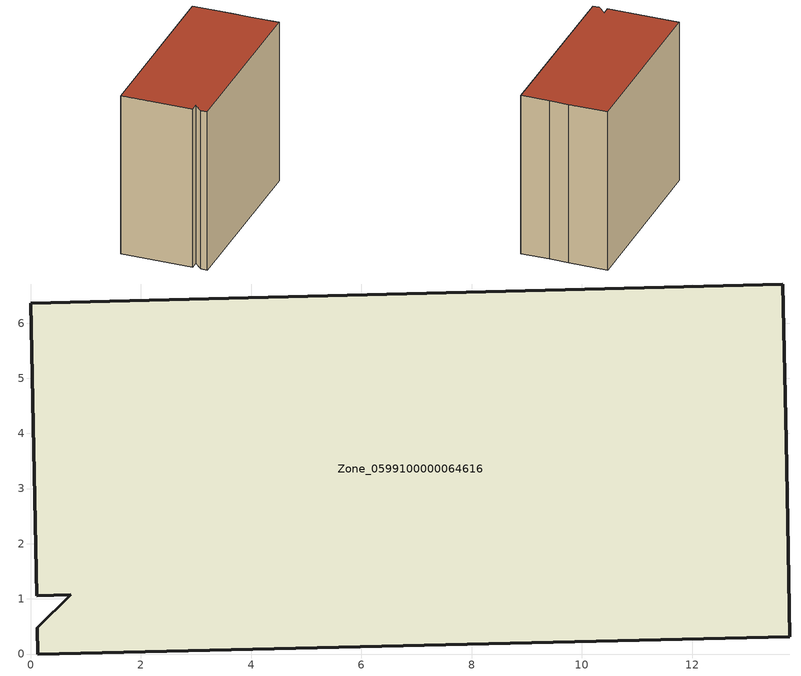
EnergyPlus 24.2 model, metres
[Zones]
Zone_0599100000064616
 floor ground (C_G): 13.73,2.4 13.77,0.31 0.13,0 0.12,0.48 0.73,1.08 0.11,1.06 0,6.36 13.65,6.71 13.7,3.86 z0
 wall outside (C_F): 0.13,0 13.77,0.31 13.73,2.4 13.7,3.86 13.65,6.71 0,6.36 0.11,1.06 0.73,1.08 0.12,0.48 0.13,0 z0:12.39
 roof outside (C_R): 13.77,0.31 13.73,2.4 13.7,3.86 13.65,6.71 0,6.36 0.11,1.06 0.73,1.08 0.12,0.48 0.13,0 z12.39
[BUILDING]
Pand.0599100000064616: North Axis=0; Terrain=City; Loads Convergence Tolerance Value=0.04; Temperature Convergence Tolerance Value=0.4; Solar Distribution=FullExterior; Maximum Number of Warmup Days=25; Minimum Number of Warmup Days=1
[Site:Location]
Rotterdam.The.Hague.AP_ZH_NLD Design_Conditions: Latitude=51.96; Longitude=4.45; Time Zone=1; Elevation=-4.5
[SITE:GROUNDTEMPERATURE:BUILDINGSURFACE]
18, 18, 18, 18, 18, 18, 18, 18, 18, 18, 18, 18
[MATERIAL] Thermal Absorptance=0.9; Solar Absorptance=0.7; Visible Absorptance=0.7
Name | Roughness | Thickness | Conductivity | Density | Specific Heat
G.TI.1946 | MediumSmooth | 0.15 | 1 | 540 | 1210
F.TI.1946 | Rough | 0.3 | 0.857143 | 1920 | 840
R.TI.1946 | MediumRough | 0.2 | 0.1 | 1500 | 1000
[CONSTRUCTION]
C_G: G.TI.1946
C_F: F.TI.1946
C_R: R.TI.1946
[ZONE]
Zone_0599100000064616: Type=1; Multiplier=1; Ceiling Height=Autocalculate; Volume=Autocalculate; Floor Area=autocalculate; Part of Total Floor Area=Yes
[ZONEINFILTRATION:DESIGNFLOWRATE]
Infil_Zone_0599100000064616: Zone or ZoneList or Space or SpaceList=Zone_0599100000064616; Schedule=AlwaysOn; Design Flow Rate Calculation Method=Flow/Area; Flow Rate per Floor Area=0.003; Constant Term Coefficient=1; Temperature Term Coefficient=0; Velocity Term Coefficient=0; Velocity Squared Term Coefficient=0
[HVACTEMPLATE:ZONE:IDEALLOADSAIRSYSTEM]
Zone_0599100000064616: Maximum Heating Supply Air Temperature=50; Minimum Cooling Supply Air Temperature=13; Maximum Heating Supply Air Humidity Ratio=0.0156; Minimum Cooling Supply Air Humidity Ratio=0.0077; Heating Limit=NoLimit; Cooling Limit=NoLimit; Dehumidification Control Type=ConstantSensibleHeatRatio; Cooling Sensible Heat Ratio=0.7; Dehumidification Setpoint=60; Humidification Control Type=None; Humidification Setpoint=30; Outdoor Air Method=None; Outdoor Air Flow Rate per Person=0.00944; Outdoor Air Flow Rate per Zone Floor Area=0; Outdoor Air Flow Rate per Zone=0; Demand Controlled Ventilation Type=None; Outdoor Air Economizer Type=NoEconomizer; Heat Recovery Type=None; Sensible Heat Recovery Effectiveness=0.7; Latent Heat Recovery Effectiveness=0.65
[ZONECONTROL:THERMOSTAT]
ThermostatControl_Zone_0599100000064616: Zone or ZoneList=Zone_0599100000064616; Control Type Schedule=DualSetpointControlType; Control 1=Thermostat_Zone_0599100000064616; Temperature Difference Between Cutout And Setpoint=0
[THERMOSTATSETPOINT:DUALSETPOINT]
Thermostat_Zone_0599100000064616: Heating Setpoint Temperature Schedule=HeatingSetpoint_Zone_0599100000064616; Cooling Setpoint Temperature Schedule=CoolingSetpoint_Zone_0599100000064616
[SCHEDULE:COMPACT]
HeatingSetpoint_Zone_0599100000064616: Through: 12/31, For: AllDays, Until: 24:00, 21
CoolingSetpoint_Zone_0599100000064616: Through: 12/31, For: AllDays, Until: 24:00, 24
DualSetpointControlType: Through: 12/31, For: AllDays, Until: 24:00, 4
AlwaysOn: Through: 12/31, For: AllDays, Until: 24:00, 1
